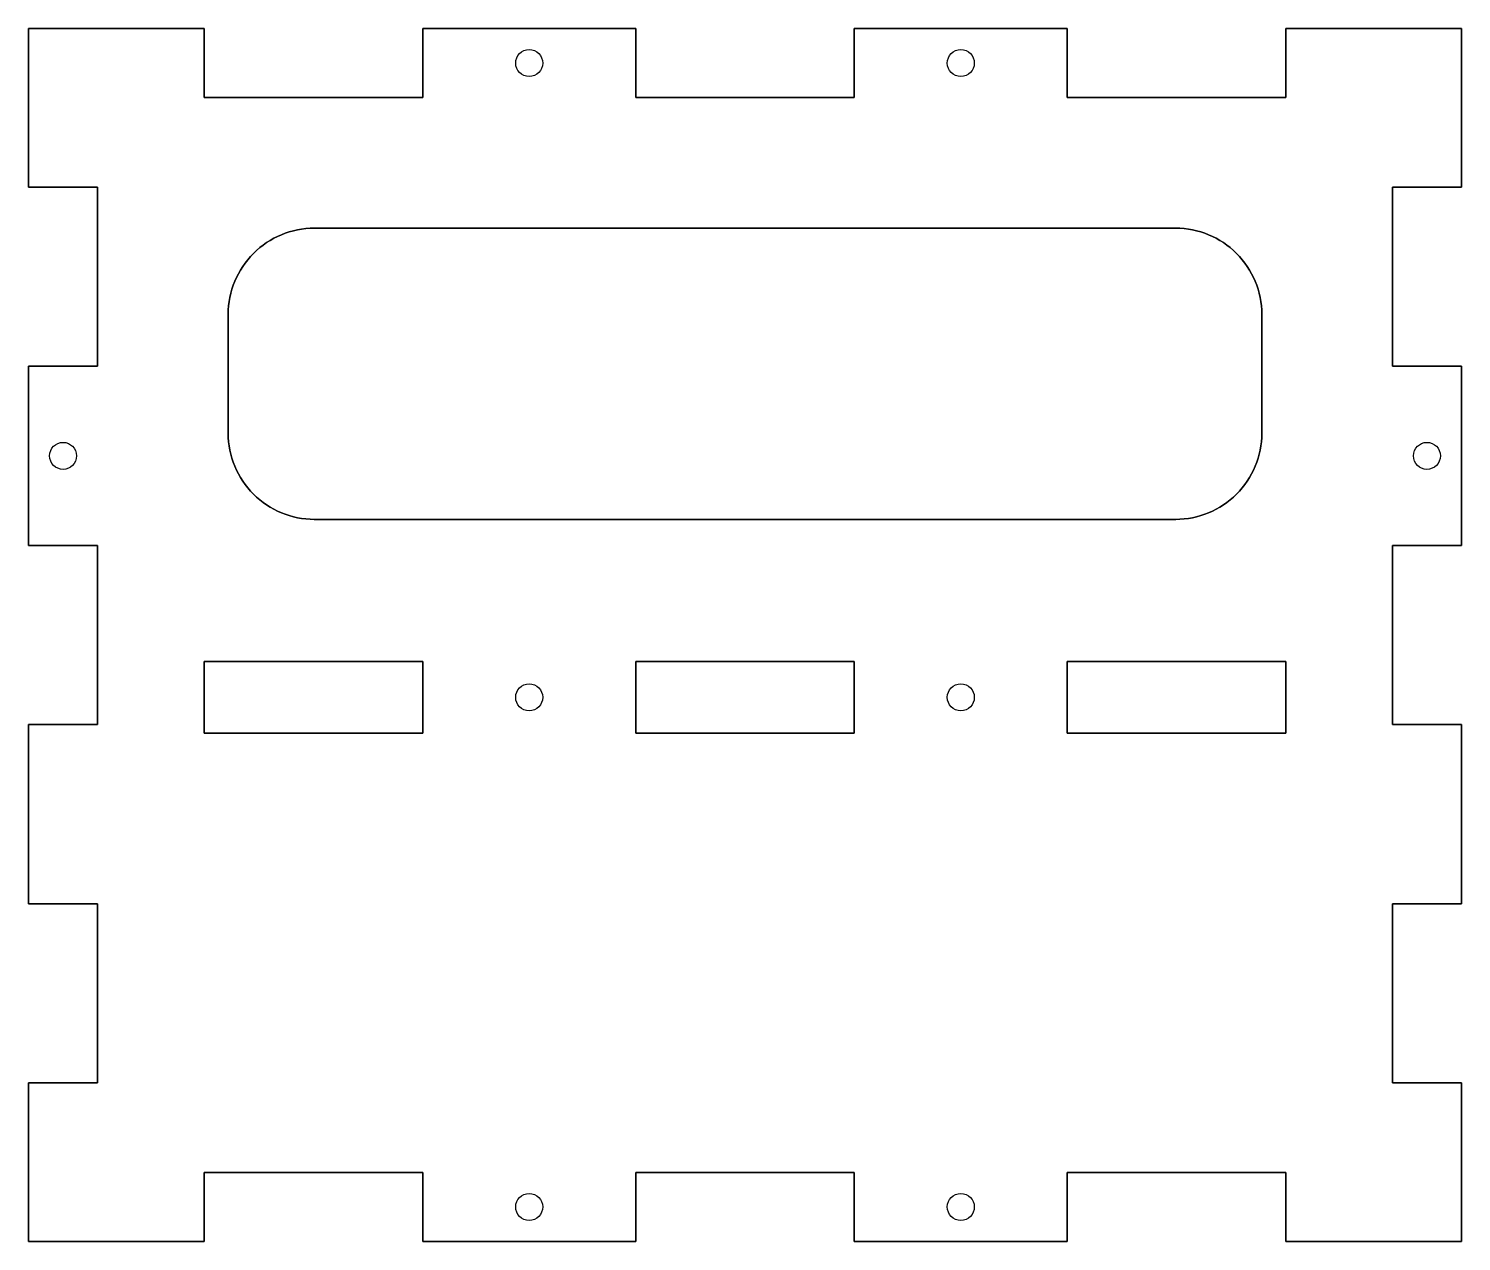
# Model space of a CAD drawing. Header units: inches. Extents: x -2.5 to 2.5, y -0.24 to 3.98.
import ezdxf

# ---------------------------------------------------------------- set-up
doc = ezdxf.new("R2010")
doc.units = ezdxf.units.IN
doc.layers.get('0').update_dxf_attribs({"linetype": 'CONTINUOUS'})

msp = doc.modelspace()

# ---------------------------------------------------------------- linework, layer by layer
for p, q in [((-1.8842, 3.985), (-2.495, 3.985)), ((-2.495, 3.985), (-2.495, 3.4328)), ((-2.495, 3.4328), (-2.495, 3.985)), ((-2.495, 3.985), (-1.8842, 3.985)), ((-1.8842, 3.745), (-1.8842, 3.985)), ((-1.8842, 3.985), (-1.8842, 3.745)), ((-0.3808, 3.985), (-1.1225, 3.985)), ((-1.1225, 3.985), (-1.1225, 3.745)), ((-1.1225, 3.745), (-1.1225, 3.985)), ((-1.1225, 3.985), (-0.3808, 3.985)), ((-0.3808, 3.745), (-0.3808, 3.985)), ((-0.3808, 3.985), (-0.3808, 3.745)), ((1.1225, 3.985), (0.3808, 3.985)), ((0.3808, 3.985), (0.3808, 3.745)), ((0.3808, 3.745), (0.3808, 3.985)), ((0.3808, 3.985), (1.1225, 3.985)), ((1.1225, 3.745), (1.1225, 3.985)), ((1.1225, 3.985), (1.1225, 3.745)), ((2.495, 3.985), (1.8842, 3.985)), ((1.8842, 3.985), (1.8842, 3.745)), ((1.8842, 3.745), (1.8842, 3.985)), ((1.8842, 3.985), (2.495, 3.985)), ((2.495, 3.4328), (2.495, 3.985)), ((2.495, 3.985), (2.495, 3.4328)), ((-1.1225, 3.745), (-1.8842, 3.745)), ((-1.8842, 3.745), (-1.1225, 3.745)), ((0.3808, 3.745), (-0.3808, 3.745)), ((-0.3808, 3.745), (0.3808, 3.745)), ((1.8842, 3.745), (1.1225, 3.745)), ((1.1225, 3.745), (1.8842, 3.745)), ((-2.495, 3.4328), (-2.255, 3.4328)), ((-2.255, 3.4328), (-2.495, 3.4328)), ((-2.255, 3.4328), (-2.255, 2.8087)), ((-2.255, 2.8087), (-2.255, 3.4328)), ((2.255, 2.8087), (2.255, 3.4328)), ((2.255, 3.4328), (2.495, 3.4328)), ((2.495, 3.4328), (2.255, 3.4328)), ((2.255, 3.4328), (2.255, 2.8087)), ((-2.255, 2.8087), (-2.495, 2.8087)), ((-2.495, 2.8087), (-2.495, 2.1845)), ((-2.495, 2.1845), (-2.495, 2.8087)), ((-2.495, 2.8087), (-2.255, 2.8087)), ((2.495, 2.8087), (2.255, 2.8087)), ((2.255, 2.8087), (2.495, 2.8087)), ((2.495, 2.1845), (2.495, 2.8087)), ((2.495, 2.8087), (2.495, 2.1845)), ((-2.495, 2.1845), (-2.255, 2.1845)), ((-2.255, 2.1845), (-2.495, 2.1845)), ((-2.255, 2.1845), (-2.255, 1.5603)), ((-2.255, 1.5603), (-2.255, 2.1845)), ((2.255, 1.5603), (2.255, 2.1845)), ((2.255, 2.1845), (2.495, 2.1845)), ((2.495, 2.1845), (2.255, 2.1845)), ((2.255, 2.1845), (2.255, 1.5603)), ((-2.255, 1.5603), (-2.495, 1.5603)), ((-2.495, 1.5603), (-2.495, 0.9362)), ((-2.495, 0.9362), (-2.495, 1.5603)), ((-2.495, 1.5603), (-2.255, 1.5603)), ((2.495, 1.5603), (2.255, 1.5603)), ((2.255, 1.5603), (2.495, 1.5603)), ((2.495, 0.9362), (2.495, 1.5603)), ((2.495, 1.5603), (2.495, 0.9362)), ((-2.495, 0.9362), (-2.255, 0.9362)), ((-2.255, 0.9362), (-2.495, 0.9362)), ((-2.255, 0.9362), (-2.255, 0.312)), ((-2.255, 0.312), (-2.255, 0.9362)), ((2.255, 0.312), (2.255, 0.9362)), ((2.255, 0.9362), (2.495, 0.9362)), ((2.495, 0.9362), (2.255, 0.9362)), ((2.255, 0.9362), (2.255, 0.312)), ((-2.255, 0.312), (-2.495, 0.312)), ((-2.495, 0.312), (-2.495, -0.24)), ((-2.495, -0.24), (-2.495, 0.312)), ((-2.495, 0.312), (-2.255, 0.312)), ((2.495, 0.312), (2.255, 0.312)), ((2.255, 0.312), (2.495, 0.312)), ((2.495, 0), (2.495, 0.312)), ((2.495, 0.312), (2.495, 0)), ((-1.8842, 0), (-1.1225, 0)), ((-1.1225, 0), (-1.8842, 0)), ((-1.1225, 0), (-1.1225, -0.24)), ((-1.1225, -0.24), (-1.1225, 0)), ((-0.3808, 0), (0.3808, 0)), ((0.3808, 0), (-0.3808, 0)), ((0.3808, 0), (0.3808, -0.24)), ((0.3808, -0.24), (0.3808, 0)), ((1.1225, 0), (1.8842, 0)), ((1.8842, 0), (1.1225, 0)), ((1.8842, 0), (1.8842, -0.24)), ((1.8842, -0.24), (1.8842, 0)), ((2.495, -0.0002), (2.495, 0)), ((2.495, 0), (2.495, -0.0002)), ((-1.8842, -0.24), (-1.8842, 0)), ((-1.8842, 0), (-1.8842, -0.24)), ((-0.3808, -0.24), (-0.3808, 0)), ((-0.3808, 0), (-0.3808, -0.24)), ((1.1225, -0.24), (1.1225, 0)), ((1.1225, 0), (1.1225, -0.24)), ((2.495, -0.24), (2.495, -0.0002)), ((2.495, -0.0002), (2.495, -0.24)), ((-2.495, -0.24), (-1.8842, -0.24)), ((-1.8842, -0.24), (-2.495, -0.24)), ((-1.1225, -0.24), (-0.3808, -0.24)), ((-0.3808, -0.24), (-1.1225, -0.24)), ((0.3808, -0.24), (1.1225, -0.24)), ((1.1225, -0.24), (0.3808, -0.24)), ((1.8842, -0.24), (2.495, -0.24)), ((2.495, -0.24), (1.8842, -0.24))]:
    msp.add_line(p, q)
for points in [[(1.5, 3.29), (-1.5, 3.29, 0.414214), (-1.8, 2.99), (-1.8, 2.5754, 0.414214), (-1.5, 2.2754), (1.5, 2.2754, 0.414214), (1.8, 2.5754), (1.8, 2.99, 0.414214)], [(-1.5, 3.29), (1.5, 3.29, -0.414214), (1.8, 2.99), (1.8, 2.5754, -0.414214), (1.5, 2.2754), (-1.5, 2.2754, -0.414214), (-1.8, 2.5754), (-1.8, 2.99, -0.414214)]]:
    msp.add_lwpolyline(points, format="xyb", close=True)
for points in [[(-1.1225, 1.7804), (-1.8842, 1.7804), (-1.8842, 1.5304), (-1.1225, 1.5304)], [(-1.8842, 1.7804), (-1.1225, 1.7804), (-1.1225, 1.5304), (-1.8842, 1.5304)], [(0.3808, 1.7804), (-0.3808, 1.7804), (-0.3808, 1.5304), (0.3808, 1.5304)], [(-0.3808, 1.7804), (0.3808, 1.7804), (0.3808, 1.5304), (-0.3808, 1.5304)], [(1.8842, 1.7804), (1.1225, 1.7804), (1.1225, 1.5304), (1.8842, 1.5304)], [(1.1225, 1.7804), (1.8842, 1.7804), (1.8842, 1.5304), (1.1225, 1.5304)]]:
    msp.add_lwpolyline(points, close=True)
for centre in [(-0.7517, 3.865), (-0.7517, 3.865), (0.7517, 3.865), (0.7517, 3.865), (-2.375, 2.4966), (-2.375, 2.4966), (2.375, 2.4966), (2.375, 2.4966), (-0.7517, 1.6554), (-0.7517, 1.6554), (0.7517, 1.6554), (0.7517, 1.6554), (-0.7517, -0.12), (-0.7517, -0.12), (0.7517, -0.12), (0.7517, -0.12)]:
    msp.add_circle(centre, 0.047)

doc.saveas('drawing.dxf')
